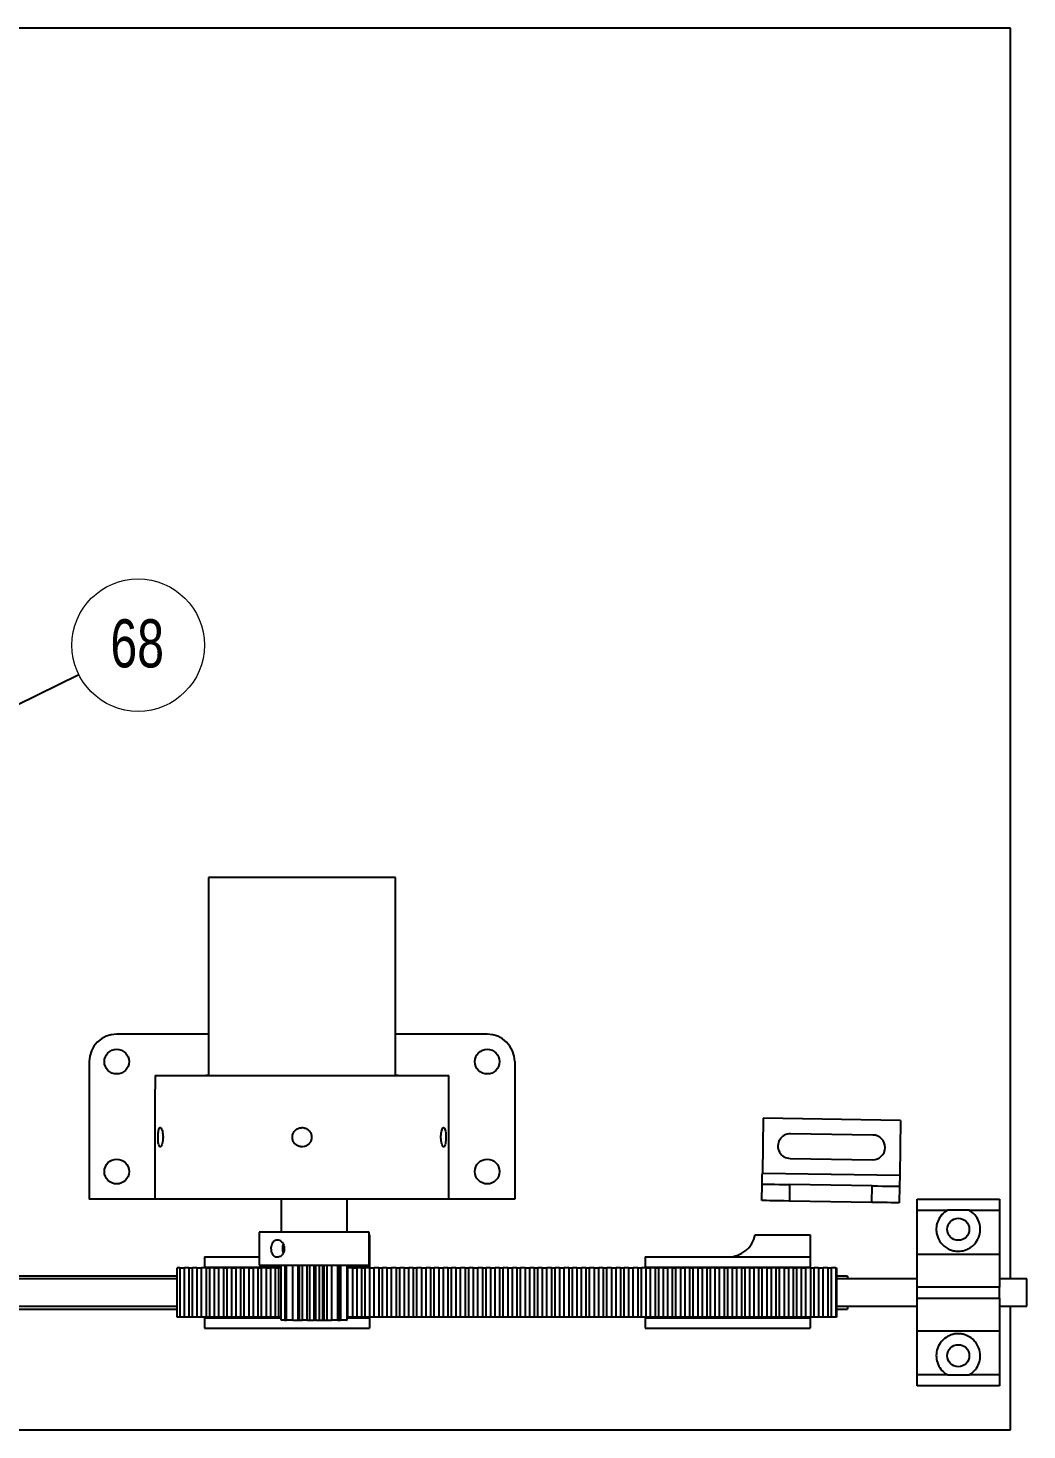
# Model space of a CAD drawing. Header units: millimetres. Extents: x 2 to 839, y 2 to 592.
# Drawn here: x 221.1 to 293.8, y 216.1 to 318.1 of the extents above; entities that cross this region are included whole.
import ezdxf

# ---------------------------------------------------------------- set-up
doc = ezdxf.new("R2010")
doc.units = ezdxf.units.MM
doc.styles.add('SLDTEXTSTYLE0', font='TXT', dxfattribs={"width": 0.75})
doc.dimstyles.new('SLDDIMSTYLE0', dxfattribs={"dimtxt": 0.18, "dimasz": 1.016, "dimexe": 0, "dimexo": 0.0625, "dimgap": 0, "dimtad": 0, "dimtih": 1, "dimtoh": 1, "dimdec": 0, "dimrnd": 1e-09, "dimzin": 0, "dimdsep": 46, "dimtxsty": 'Standard', "dimblk1": 'DOT', "dimblk2": 'DOT', "dimsah": 1, "dimcen": 0.09, "dimadec": 0, "dimazin": 0, "dimtfac": 1.016, "dimtdec": 0, "dimtofl": 0, "dimtmove": 0, "dimatfit": 3, "dimldrblk": 'DOT', "dimfxl": 1, "dimfrac": 2, "dimtolj": 1, "dimtzin": 0, "dimarcsym": 0})

# ---------------------------------------------------------------- blocks, each defined once
blk = doc.blocks.new('SW_NOTE_39')
at = {"color": 0, "linetype": 'Continuous', "lineweight": 0}
blk.add_circle((4.32, 2.13), 4.82, dxfattribs=at)
at = {"color": 0, "linetype": 'Continuous', "lineweight": 0, "insert": (4.25, 4.01), "char_height": 3.5, "attachment_point": 2, "style": 'SLDTEXTSTYLE0'}
blk.add_mtext('68', dxfattribs=at)
blk = doc.blocks.new('_Dot')
at = {"color": 0, "linetype": 'ByBlock', "lineweight": -2}
blk.add_line((-0.5, 0), (-1, 0), dxfattribs=at)
at = {"color": 0, "linetype": 'ByBlock', "const_width": 0.5}
blk.add_lwpolyline([(-0.25, 0, 1), (0.25, 0, 1)], format="xyb", close=True, dxfattribs=at)

msp = doc.modelspace()

# ---------------------------------------------------------------- linework, layer by layer
at = {"color": 7, "linetype": 'Continuous', "lineweight": 25}
for p, q in [((292.595, 318.147), (194.595, 318.147)), ((292.595, 227.147), (292.595, 318.147)), ((234.231, 256.347), (234.231, 241.947)), ((247.831, 256.347), (234.231, 256.347)), ((247.831, 241.947), (247.831, 256.347)), ((234.231, 244.947), (227.551, 244.947)), ((254.511, 244.947), (247.831, 244.947)), ((225.551, 242.947), (225.551, 232.947)), ((256.511, 242.947), (256.511, 232.947)), ((230.351, 241.947), (230.351, 240.947)), ((230.351, 241.947), (251.711, 241.947)), ((233.847, 241.947), (234.231, 241.988)), ((247.831, 241.992), (248.215, 241.947)), ((251.711, 240.947), (251.711, 241.947)), ((230.351, 232.947), (230.351, 240.947)), ((251.711, 232.947), (251.711, 240.947)), ((274.602, 238.835), (274.537, 234.836)), ((284.6, 238.674), (274.602, 238.835)), ((282.583, 237.606), (276.584, 237.703)), ((284.6, 238.674), (284.536, 234.674)), ((276.555, 235.903), (282.554, 235.806)), ((274.537, 234.836), (284.536, 234.674)), ((274.505, 232.836), (274.524, 234.036)), ((276.524, 234.003), (276.505, 232.804)), ((282.523, 233.907), (276.524, 234.003)), ((282.504, 232.707), (282.523, 233.907)), ((284.523, 233.874), (284.504, 232.675)), ((230.351, 232.947), (225.551, 232.947)), ((251.711, 232.947), (230.351, 232.947)), ((239.517, 232.947), (239.517, 230.547)), ((244.317, 230.547), (244.317, 232.947)), ((256.511, 232.947), (251.711, 232.947)), ((282.504, 232.707), (276.505, 232.804)), ((285.795, 232.947), (291.795, 232.947)), ((285.795, 232.147), (285.795, 232.947)), ((291.795, 232.947), (291.795, 232.147)), ((285.795, 232.147), (288.02, 232.147)), ((285.795, 228.947), (285.795, 232.147)), ((289.569, 232.147), (288.02, 232.147)), ((289.569, 232.147), (291.795, 232.147)), ((291.795, 232.147), (291.795, 228.947)), ((237.917, 230.547), (237.917, 228.147)), ((244.887, 230.547), (237.917, 230.547)), ((245.917, 230.547), (244.887, 230.547)), ((245.917, 228.147), (245.917, 230.547)), ((245.917, 230.347), (245.939, 230.347)), ((245.939, 230.347), (245.939, 228.747)), ((274.019, 230.347), (278.019, 230.347)), ((278.019, 230.347), (278.019, 228.747)), ((233.939, 228.747), (233.939, 227.987)), ((233.939, 228.747), (237.917, 228.747)), ((245.917, 228.747), (245.939, 228.747)), ((245.939, 228.747), (245.939, 227.987)), ((266.019, 228.747), (278.019, 228.747)), ((266.019, 228.747), (266.019, 227.987)), ((278.019, 228.747), (278.019, 227.987)), ((285.795, 228.947), (291.795, 228.947)), ((285.795, 226.547), (285.795, 228.947)), ((291.795, 228.947), (291.795, 226.547)), ((231.939, 224.347), (231.939, 227.947)), ((232.134, 227.947), (231.939, 227.947)), ((232.134, 227.947), (232.134, 224.347)), ((232.134, 227.947), (232.471, 227.947)), ((232.471, 224.347), (232.471, 227.947)), ((232.798, 227.947), (232.471, 227.947)), ((232.798, 227.947), (232.798, 224.347)), ((232.798, 227.947), (233.063, 227.947)), ((233.063, 224.347), (233.063, 227.947)), ((233.39, 227.947), (233.063, 227.947)), ((233.39, 227.947), (233.39, 224.347)), ((233.39, 227.947), (233.727, 227.947)), ((233.727, 224.347), (233.727, 227.947)), ((234.055, 227.947), (233.727, 227.947)), ((233.939, 227.987), (239.52, 227.987)), ((233.939, 227.947), (233.939, 227.987)), ((234.055, 227.947), (234.055, 224.347)), ((234.055, 227.947), (234.319, 227.947)), ((234.319, 224.347), (234.319, 227.947)), ((234.647, 227.947), (234.319, 227.947)), ((234.647, 227.947), (234.647, 224.347)), ((234.647, 227.947), (234.984, 227.947)), ((234.984, 224.347), (234.984, 227.947)), ((235.312, 227.947), (234.984, 227.947)), ((235.312, 227.947), (235.312, 224.347)), ((235.312, 227.947), (235.576, 227.947)), ((235.576, 224.347), (235.576, 227.947)), ((235.904, 227.947), (235.576, 227.947)), ((235.904, 227.947), (235.904, 224.347)), ((235.904, 227.947), (236.241, 227.947)), ((236.241, 224.347), (236.241, 227.947)), ((236.568, 227.947), (236.241, 227.947)), ((236.568, 227.947), (236.568, 224.347)), ((236.568, 227.947), (236.833, 227.947)), ((236.833, 224.347), (236.833, 227.947)), ((237.16, 227.947), (236.833, 227.947)), ((237.16, 227.947), (237.16, 224.347)), ((237.16, 227.947), (237.497, 227.947)), ((237.497, 224.347), (237.497, 227.947)), ((237.825, 227.947), (237.497, 227.947)), ((237.825, 227.947), (237.825, 224.347)), ((237.825, 227.947), (238.089, 227.947)), ((237.917, 228.147), (245.917, 228.147)), ((238.089, 224.347), (238.089, 227.947)), ((238.417, 227.947), (238.089, 227.947)), ((238.417, 227.947), (238.417, 224.347)), ((238.417, 227.947), (238.754, 227.947)), ((238.754, 224.347), (238.754, 227.947)), ((239.082, 227.947), (238.754, 227.947)), ((239.082, 227.947), (239.082, 224.347)), ((239.082, 227.947), (239.346, 227.947)), ((239.346, 224.347), (239.346, 227.947)), ((239.52, 227.947), (239.346, 227.947)), ((239.52, 224.147), (239.52, 228.147)), ((239.774, 228.147), (239.774, 224.147)), ((239.907, 224.147), (239.907, 228.147)), ((240.365, 224.147), (240.365, 228.147)), ((240.727, 228.147), (240.727, 224.147)), ((240.818, 228.147), (240.818, 224.147)), ((241.062, 224.147), (241.062, 228.147)), ((241.403, 224.147), (241.403, 228.147)), ((241.583, 228.147), (241.583, 224.147)), ((241.915, 224.147), (241.915, 228.147)), ((242.014, 228.147), (242.014, 224.147)), ((242.282, 228.147), (242.282, 224.147)), ((242.543, 224.147), (242.543, 228.147)), ((242.637, 224.147), (242.637, 228.147)), ((242.856, 224.147), (242.856, 228.147)), ((243.17, 228.147), (243.17, 224.147)), ((243.607, 228.147), (243.607, 224.147)), ((243.786, 224.147), (243.786, 228.147)), ((243.847, 228.147), (243.847, 224.147)), ((244.286, 228.147), (244.286, 224.147)), ((244.314, 224.147), (244.314, 228.147)), ((244.314, 227.987), (245.939, 227.987)), ((244.314, 227.947), (244.372, 227.947)), ((244.372, 224.347), (244.372, 227.947)), ((244.7, 227.947), (244.372, 227.947)), ((244.7, 227.947), (244.7, 224.347)), ((244.7, 227.947), (245.037, 227.947)), ((245.037, 224.347), (245.037, 227.947)), ((245.365, 227.947), (245.037, 227.947)), ((245.365, 227.947), (245.365, 224.347)), ((245.365, 227.947), (245.629, 227.947)), ((245.629, 224.347), (245.629, 227.947)), ((245.957, 227.947), (245.629, 227.947)), ((245.939, 227.947), (245.939, 227.987)), ((245.957, 227.947), (245.957, 224.347)), ((245.957, 227.947), (246.294, 227.947)), ((246.294, 224.347), (246.294, 227.947)), ((246.621, 227.947), (246.294, 227.947)), ((246.621, 227.947), (246.621, 224.347)), ((246.621, 227.947), (246.886, 227.947)), ((246.886, 224.347), (246.886, 227.947)), ((247.213, 227.947), (246.886, 227.947)), ((247.213, 227.947), (247.213, 224.347)), ((247.213, 227.947), (247.55, 227.947)), ((247.55, 224.347), (247.55, 227.947)), ((247.878, 227.947), (247.55, 227.947)), ((247.878, 227.947), (247.878, 224.347)), ((247.878, 227.947), (248.142, 227.947)), ((248.142, 224.347), (248.142, 227.947)), ((248.47, 227.947), (248.142, 227.947)), ((248.47, 227.947), (248.47, 224.347)), ((248.47, 227.947), (248.807, 227.947)), ((248.807, 224.347), (248.807, 227.947)), ((249.135, 227.947), (248.807, 227.947)), ((249.135, 227.947), (249.135, 224.347)), ((249.135, 227.947), (249.399, 227.947)), ((249.399, 224.347), (249.399, 227.947)), ((249.727, 227.947), (249.399, 227.947)), ((249.727, 227.947), (249.727, 224.347)), ((249.727, 227.947), (250.064, 227.947)), ((250.064, 224.347), (250.064, 227.947)), ((250.391, 227.947), (250.064, 227.947)), ((250.391, 227.947), (250.391, 224.347)), ((250.391, 227.947), (250.656, 227.947)), ((250.656, 224.347), (250.656, 227.947)), ((250.983, 227.947), (250.656, 227.947)), ((250.983, 227.947), (250.983, 224.347)), ((250.983, 227.947), (251.32, 227.947)), ((251.32, 224.347), (251.32, 227.947)), ((251.648, 227.947), (251.32, 227.947)), ((251.648, 227.947), (251.648, 224.347)), ((251.648, 227.947), (251.912, 227.947)), ((251.912, 224.347), (251.912, 227.947)), ((252.24, 227.947), (251.912, 227.947)), ((252.24, 227.947), (252.24, 224.347)), ((252.24, 227.947), (252.577, 227.947)), ((252.577, 224.347), (252.577, 227.947)), ((252.905, 227.947), (252.577, 227.947)), ((252.905, 227.947), (252.905, 224.347)), ((252.905, 227.947), (253.169, 227.947)), ((253.169, 224.347), (253.169, 227.947)), ((253.496, 227.947), (253.169, 227.947)), ((253.496, 227.947), (253.496, 224.347)), ((253.496, 227.947), (253.834, 227.947)), ((253.834, 224.347), (253.834, 227.947)), ((254.161, 227.947), (253.834, 227.947)), ((254.161, 227.947), (254.161, 224.347)), ((254.161, 227.947), (254.426, 227.947)), ((254.426, 224.347), (254.426, 227.947)), ((254.753, 227.947), (254.426, 227.947)), ((254.753, 227.947), (254.753, 224.347)), ((254.753, 227.947), (255.09, 227.947)), ((255.09, 224.347), (255.09, 227.947)), ((255.418, 227.947), (255.09, 227.947)), ((255.418, 227.947), (255.418, 224.347)), ((255.418, 227.947), (255.682, 227.947)), ((255.682, 224.347), (255.682, 227.947)), ((256.01, 227.947), (255.682, 227.947)), ((256.01, 227.947), (256.01, 224.347)), ((256.01, 227.947), (256.347, 227.947)), ((256.347, 224.347), (256.347, 227.947)), ((256.674, 227.947), (256.347, 227.947)), ((256.674, 227.947), (256.674, 224.347)), ((256.674, 227.947), (256.939, 227.947)), ((256.939, 224.347), (256.939, 227.947)), ((257.266, 227.947), (256.939, 227.947)), ((257.266, 227.947), (257.266, 224.347)), ((257.266, 227.947), (257.604, 227.947)), ((257.604, 224.347), (257.604, 227.947)), ((257.931, 227.947), (257.604, 227.947)), ((257.931, 227.947), (257.931, 224.347)), ((257.931, 227.947), (258.195, 227.947)), ((258.195, 224.347), (258.195, 227.947)), ((258.523, 227.947), (258.195, 227.947)), ((258.523, 227.947), (258.523, 224.347)), ((258.523, 227.947), (258.86, 227.947)), ((258.86, 224.347), (258.86, 227.947)), ((259.188, 227.947), (258.86, 227.947)), ((259.188, 227.947), (259.188, 224.347)), ((259.188, 227.947), (259.452, 227.947)), ((259.452, 224.347), (259.452, 227.947)), ((259.78, 227.947), (259.452, 227.947)), ((259.78, 227.947), (259.78, 224.347)), ((259.78, 227.947), (260.117, 227.947)), ((260.117, 224.347), (260.117, 227.947)), ((260.444, 227.947), (260.117, 227.947)), ((260.444, 227.947), (260.444, 224.347)), ((260.444, 227.947), (260.709, 227.947)), ((260.709, 224.347), (260.709, 227.947)), ((261.036, 227.947), (260.709, 227.947)), ((261.036, 227.947), (261.036, 224.347)), ((261.036, 227.947), (261.373, 227.947)), ((261.373, 224.347), (261.373, 227.947)), ((261.701, 227.947), (261.373, 227.947)), ((261.701, 227.947), (261.701, 224.347)), ((261.701, 227.947), (261.965, 227.947)), ((261.965, 224.347), (261.965, 227.947)), ((262.293, 227.947), (261.965, 227.947)), ((262.293, 227.947), (262.293, 224.347)), ((262.293, 227.947), (262.63, 227.947)), ((262.63, 224.347), (262.63, 227.947)), ((262.958, 227.947), (262.63, 227.947)), ((262.958, 227.947), (262.958, 224.347)), ((262.958, 227.947), (263.222, 227.947)), ((263.222, 224.347), (263.222, 227.947)), ((263.55, 227.947), (263.222, 227.947)), ((263.55, 227.947), (263.55, 224.347)), ((263.55, 227.947), (263.887, 227.947)), ((263.887, 224.347), (263.887, 227.947)), ((264.214, 227.947), (263.887, 227.947)), ((264.214, 227.947), (264.214, 224.347)), ((264.214, 227.947), (264.479, 227.947)), ((264.479, 224.347), (264.479, 227.947)), ((264.806, 227.947), (264.479, 227.947)), ((264.806, 227.947), (264.806, 224.347)), ((264.806, 227.947), (265.143, 227.947)), ((265.143, 224.347), (265.143, 227.947)), ((265.471, 227.947), (265.143, 227.947)), ((265.471, 227.947), (265.471, 224.347)), ((265.471, 227.947), (265.735, 227.947)), ((265.735, 224.347), (265.735, 227.947)), ((266.063, 227.947), (265.735, 227.947)), ((266.019, 227.987), (278.019, 227.987)), ((266.019, 227.947), (266.019, 227.987)), ((266.063, 227.947), (266.063, 224.347)), ((266.063, 227.947), (266.4, 227.947)), ((266.4, 224.347), (266.4, 227.947)), ((266.728, 227.947), (266.4, 227.947)), ((266.728, 227.947), (266.728, 224.347)), ((266.728, 227.947), (266.992, 227.947)), ((266.992, 224.347), (266.992, 227.947)), ((267.32, 227.947), (266.992, 227.947)), ((267.32, 227.947), (267.32, 224.347)), ((267.32, 227.947), (267.657, 227.947)), ((267.657, 224.347), (267.657, 227.947)), ((267.984, 227.947), (267.657, 227.947)), ((267.984, 227.947), (267.984, 224.347)), ((267.984, 227.947), (268.249, 227.947)), ((268.249, 224.347), (268.249, 227.947)), ((268.576, 227.947), (268.249, 227.947)), ((268.576, 227.947), (268.576, 224.347)), ((268.576, 227.947), (268.913, 227.947)), ((268.913, 224.347), (268.913, 227.947)), ((269.241, 227.947), (268.913, 227.947)), ((269.241, 227.947), (269.241, 224.347)), ((269.241, 227.947), (269.505, 227.947)), ((269.505, 224.347), (269.505, 227.947)), ((269.833, 227.947), (269.505, 227.947)), ((269.833, 227.947), (269.833, 224.347)), ((269.833, 227.947), (270.17, 227.947)), ((270.17, 224.347), (270.17, 227.947)), ((270.498, 227.947), (270.17, 227.947)), ((270.498, 227.947), (270.498, 224.347)), ((270.498, 227.947), (270.762, 227.947)), ((270.762, 224.347), (270.762, 227.947)), ((271.089, 227.947), (270.762, 227.947)), ((271.089, 227.947), (271.089, 224.347)), ((271.089, 227.947), (271.427, 227.947)), ((271.427, 224.347), (271.427, 227.947)), ((271.754, 227.947), (271.427, 227.947)), ((271.754, 227.947), (271.754, 224.347)), ((271.754, 227.947), (272.019, 227.947)), ((272.019, 224.347), (272.019, 227.947)), ((272.346, 227.947), (272.019, 227.947)), ((272.346, 227.947), (272.346, 224.347)), ((272.346, 227.947), (272.683, 227.947)), ((272.683, 224.347), (272.683, 227.947)), ((273.011, 227.947), (272.683, 227.947)), ((273.011, 227.947), (273.011, 224.347)), ((273.011, 227.947), (273.275, 227.947)), ((273.275, 224.347), (273.275, 227.947)), ((273.603, 227.947), (273.275, 227.947)), ((273.603, 227.947), (273.603, 224.347)), ((273.603, 227.947), (273.94, 227.947)), ((273.94, 224.347), (273.94, 227.947)), ((274.267, 227.947), (273.94, 227.947)), ((274.267, 227.947), (274.267, 224.347)), ((274.267, 227.947), (274.532, 227.947)), ((274.532, 224.347), (274.532, 227.947)), ((274.859, 227.947), (274.532, 227.947)), ((274.859, 227.947), (274.859, 224.347)), ((274.859, 227.947), (275.197, 227.947)), ((275.197, 224.347), (275.197, 227.947)), ((275.524, 227.947), (275.197, 227.947)), ((275.524, 227.947), (275.524, 224.347)), ((275.524, 227.947), (275.788, 227.947)), ((275.788, 224.347), (275.788, 227.947)), ((276.116, 227.947), (275.788, 227.947)), ((276.116, 227.947), (276.116, 224.347)), ((276.116, 227.947), (276.453, 227.947)), ((276.453, 224.347), (276.453, 227.947)), ((276.781, 227.947), (276.453, 227.947)), ((276.781, 227.947), (276.781, 224.347)), ((276.781, 227.947), (277.045, 227.947)), ((277.045, 224.347), (277.045, 227.947)), ((277.373, 227.947), (277.045, 227.947)), ((277.373, 227.947), (277.373, 224.347)), ((277.373, 227.947), (277.71, 227.947)), ((277.71, 224.347), (277.71, 227.947)), ((278.037, 227.947), (277.71, 227.947)), ((278.019, 227.947), (278.019, 227.987)), ((278.037, 227.947), (278.037, 224.347)), ((278.037, 227.947), (278.302, 227.947)), ((278.302, 224.347), (278.302, 227.947)), ((278.629, 227.947), (278.302, 227.947)), ((278.629, 227.947), (278.629, 224.347)), ((278.629, 227.947), (278.966, 227.947)), ((278.966, 224.347), (278.966, 227.947)), ((279.294, 227.947), (278.966, 227.947)), ((279.294, 227.947), (279.294, 224.347)), ((279.294, 227.947), (279.558, 227.947)), ((279.558, 224.347), (279.558, 227.947)), ((279.886, 227.947), (279.558, 227.947)), ((279.886, 227.947), (279.886, 224.347)), ((279.886, 227.947), (279.939, 227.947)), ((279.939, 227.947), (279.939, 224.347)), ((231.939, 227.347), (198.595, 227.347)), ((231.939, 227.147), (198.595, 227.147)), ((280.739, 227.347), (279.939, 227.347)), ((285.795, 227.147), (279.939, 227.147)), ((280.739, 227.347), (280.739, 227.147)), ((291.795, 226.547), (285.795, 226.547)), ((285.795, 225.747), (285.795, 226.547)), ((293.795, 227.147), (291.795, 227.147)), ((291.795, 225.747), (291.795, 226.547)), ((293.795, 225.147), (293.795, 227.147)), ((285.795, 225.747), (291.795, 225.747)), ((285.795, 223.347), (285.795, 225.747)), ((291.795, 225.747), (291.795, 223.347)), ((198.595, 225.147), (231.939, 225.147)), ((200.195, 224.947), (231.939, 224.947)), ((279.939, 225.147), (285.795, 225.147)), ((279.939, 224.947), (280.739, 224.947)), ((280.739, 225.147), (280.739, 224.947)), ((291.795, 225.147), (293.795, 225.147)), ((292.595, 216.147), (292.595, 225.147)), ((232.134, 224.347), (231.939, 224.347)), ((232.471, 224.347), (232.134, 224.347)), ((232.798, 224.347), (232.471, 224.347)), ((233.063, 224.347), (232.798, 224.347)), ((233.39, 224.347), (233.063, 224.347)), ((233.727, 224.347), (233.39, 224.347)), ((234.055, 224.347), (233.727, 224.347)), ((233.939, 224.307), (233.939, 224.347)), ((233.939, 224.307), (239.52, 224.307)), ((233.939, 224.307), (233.939, 223.547)), ((233.939, 223.547), (245.939, 223.547)), ((234.319, 224.347), (234.055, 224.347)), ((234.647, 224.347), (234.319, 224.347)), ((234.984, 224.347), (234.647, 224.347)), ((235.312, 224.347), (234.984, 224.347)), ((235.576, 224.347), (235.312, 224.347)), ((235.904, 224.347), (235.576, 224.347)), ((236.241, 224.347), (235.904, 224.347)), ((236.568, 224.347), (236.241, 224.347)), ((236.833, 224.347), (236.568, 224.347)), ((237.16, 224.347), (236.833, 224.347)), ((237.497, 224.347), (237.16, 224.347)), ((237.825, 224.347), (237.497, 224.347)), ((238.089, 224.347), (237.825, 224.347)), ((238.417, 224.347), (238.089, 224.347)), ((238.754, 224.347), (238.417, 224.347)), ((239.082, 224.347), (238.754, 224.347)), ((239.346, 224.347), (239.082, 224.347)), ((239.52, 224.347), (239.346, 224.347)), ((239.774, 224.147), (239.52, 224.147)), ((239.774, 224.147), (239.907, 224.147)), ((240.365, 224.147), (239.907, 224.147)), ((240.365, 224.147), (240.727, 224.147)), ((240.727, 224.147), (240.818, 224.147)), ((240.818, 224.147), (241.062, 224.147)), ((241.403, 224.147), (241.062, 224.147)), ((241.403, 224.147), (241.583, 224.147)), ((241.583, 224.147), (241.915, 224.147)), ((242.014, 224.147), (241.915, 224.147)), ((242.014, 224.147), (242.282, 224.147)), ((242.282, 224.147), (242.543, 224.147)), ((242.543, 224.147), (242.637, 224.147)), ((242.637, 224.147), (242.856, 224.147)), ((242.856, 224.147), (243.17, 224.147)), ((243.607, 224.147), (243.17, 224.147)), ((243.607, 224.147), (243.786, 224.147)), ((243.786, 224.147), (243.847, 224.147)), ((244.286, 224.147), (243.847, 224.147)), ((244.286, 224.147), (244.314, 224.147)), ((244.372, 224.347), (244.314, 224.347)), ((244.314, 224.307), (245.939, 224.307)), ((244.7, 224.347), (244.372, 224.347)), ((245.037, 224.347), (244.7, 224.347)), ((245.365, 224.347), (245.037, 224.347)), ((245.629, 224.347), (245.365, 224.347)), ((245.957, 224.347), (245.629, 224.347)), ((245.939, 224.307), (245.939, 224.347)), ((245.939, 224.307), (245.939, 223.547)), ((246.294, 224.347), (245.957, 224.347)), ((246.621, 224.347), (246.294, 224.347)), ((246.886, 224.347), (246.621, 224.347)), ((247.213, 224.347), (246.886, 224.347)), ((247.55, 224.347), (247.213, 224.347)), ((247.878, 224.347), (247.55, 224.347)), ((248.142, 224.347), (247.878, 224.347)), ((248.47, 224.347), (248.142, 224.347)), ((248.807, 224.347), (248.47, 224.347)), ((249.135, 224.347), (248.807, 224.347)), ((249.399, 224.347), (249.135, 224.347)), ((249.727, 224.347), (249.399, 224.347)), ((250.064, 224.347), (249.727, 224.347)), ((250.391, 224.347), (250.064, 224.347)), ((250.656, 224.347), (250.391, 224.347)), ((250.983, 224.347), (250.656, 224.347)), ((251.32, 224.347), (250.983, 224.347)), ((251.648, 224.347), (251.32, 224.347)), ((251.912, 224.347), (251.648, 224.347)), ((252.24, 224.347), (251.912, 224.347)), ((252.577, 224.347), (252.24, 224.347)), ((252.905, 224.347), (252.577, 224.347)), ((253.169, 224.347), (252.905, 224.347)), ((253.496, 224.347), (253.169, 224.347)), ((253.834, 224.347), (253.496, 224.347)), ((254.161, 224.347), (253.834, 224.347)), ((254.426, 224.347), (254.161, 224.347)), ((254.753, 224.347), (254.426, 224.347)), ((255.09, 224.347), (254.753, 224.347)), ((255.418, 224.347), (255.09, 224.347)), ((255.682, 224.347), (255.418, 224.347)), ((256.01, 224.347), (255.682, 224.347)), ((256.347, 224.347), (256.01, 224.347)), ((256.674, 224.347), (256.347, 224.347)), ((256.939, 224.347), (256.674, 224.347)), ((257.266, 224.347), (256.939, 224.347)), ((257.604, 224.347), (257.266, 224.347)), ((257.931, 224.347), (257.604, 224.347)), ((258.195, 224.347), (257.931, 224.347)), ((258.523, 224.347), (258.195, 224.347)), ((258.86, 224.347), (258.523, 224.347)), ((259.188, 224.347), (258.86, 224.347)), ((259.452, 224.347), (259.188, 224.347)), ((259.78, 224.347), (259.452, 224.347)), ((260.117, 224.347), (259.78, 224.347)), ((260.444, 224.347), (260.117, 224.347)), ((260.709, 224.347), (260.444, 224.347)), ((261.036, 224.347), (260.709, 224.347)), ((261.373, 224.347), (261.036, 224.347)), ((261.701, 224.347), (261.373, 224.347)), ((261.965, 224.347), (261.701, 224.347)), ((262.293, 224.347), (261.965, 224.347)), ((262.63, 224.347), (262.293, 224.347)), ((262.958, 224.347), (262.63, 224.347)), ((263.222, 224.347), (262.958, 224.347)), ((263.55, 224.347), (263.222, 224.347)), ((263.887, 224.347), (263.55, 224.347)), ((264.214, 224.347), (263.887, 224.347)), ((264.479, 224.347), (264.214, 224.347)), ((264.806, 224.347), (264.479, 224.347)), ((265.143, 224.347), (264.806, 224.347)), ((265.471, 224.347), (265.143, 224.347)), ((265.735, 224.347), (265.471, 224.347)), ((266.063, 224.347), (265.735, 224.347)), ((266.019, 224.307), (266.019, 224.347)), ((266.019, 224.307), (278.019, 224.307)), ((266.019, 224.307), (266.019, 223.547)), ((266.019, 223.547), (278.019, 223.547)), ((266.4, 224.347), (266.063, 224.347)), ((266.728, 224.347), (266.4, 224.347)), ((266.992, 224.347), (266.728, 224.347)), ((267.32, 224.347), (266.992, 224.347)), ((267.657, 224.347), (267.32, 224.347)), ((267.984, 224.347), (267.657, 224.347)), ((268.249, 224.347), (267.984, 224.347)), ((268.576, 224.347), (268.249, 224.347)), ((268.913, 224.347), (268.576, 224.347)), ((269.241, 224.347), (268.913, 224.347)), ((269.505, 224.347), (269.241, 224.347)), ((269.833, 224.347), (269.505, 224.347)), ((270.17, 224.347), (269.833, 224.347)), ((270.498, 224.347), (270.17, 224.347)), ((270.762, 224.347), (270.498, 224.347)), ((271.089, 224.347), (270.762, 224.347)), ((271.427, 224.347), (271.089, 224.347)), ((271.754, 224.347), (271.427, 224.347)), ((272.019, 224.347), (271.754, 224.347)), ((272.346, 224.347), (272.019, 224.347)), ((272.683, 224.347), (272.346, 224.347)), ((273.011, 224.347), (272.683, 224.347)), ((273.275, 224.347), (273.011, 224.347)), ((273.603, 224.347), (273.275, 224.347)), ((273.94, 224.347), (273.603, 224.347)), ((274.267, 224.347), (273.94, 224.347)), ((274.532, 224.347), (274.267, 224.347)), ((274.859, 224.347), (274.532, 224.347)), ((275.197, 224.347), (274.859, 224.347)), ((275.524, 224.347), (275.197, 224.347)), ((275.788, 224.347), (275.524, 224.347)), ((276.116, 224.347), (275.788, 224.347)), ((276.453, 224.347), (276.116, 224.347)), ((276.781, 224.347), (276.453, 224.347)), ((277.045, 224.347), (276.781, 224.347)), ((277.373, 224.347), (277.045, 224.347)), ((277.71, 224.347), (277.373, 224.347)), ((278.037, 224.347), (277.71, 224.347)), ((278.019, 224.307), (278.019, 224.347)), ((278.019, 224.307), (278.019, 223.547)), ((278.302, 224.347), (278.037, 224.347)), ((278.629, 224.347), (278.302, 224.347)), ((278.966, 224.347), (278.629, 224.347)), ((279.294, 224.347), (278.966, 224.347)), ((279.558, 224.347), (279.294, 224.347)), ((279.886, 224.347), (279.558, 224.347)), ((279.939, 224.347), (279.886, 224.347)), ((291.795, 223.347), (285.795, 223.347)), ((285.795, 220.147), (285.795, 223.347)), ((291.795, 223.347), (291.795, 220.147)), ((288.02, 220.147), (285.795, 220.147)), ((285.795, 219.347), (285.795, 220.147)), ((291.795, 219.347), (285.795, 219.347)), ((288.02, 220.147), (289.569, 220.147)), ((291.795, 220.147), (289.569, 220.147)), ((291.795, 220.147), (291.795, 219.347)), ((149.395, 216.147), (292.595, 216.147))]:
    msp.add_line(p, q, dxfattribs=at)
at = {"color": 7, "linetype": 'Continuous', "lineweight": 25, "flags": 128}
for points in [[(274.524, 234.036), (274.525, 234.051), (274.525, 234.097), (274.527, 234.171), (274.528, 234.27), (274.53, 234.391), (274.532, 234.529), (274.535, 234.68), (274.537, 234.836)], [(284.536, 234.674), (284.533, 234.518), (284.531, 234.368), (284.529, 234.23), (284.527, 234.109), (284.525, 234.009), (284.524, 233.935), (284.523, 233.89), (284.523, 233.874)], [(274.524, 234.036), (274.563, 234.035), (274.677, 234.033), (274.861, 234.03), (275.11, 234.026), (275.413, 234.021), (275.759, 234.016), (276.134, 234.01), (276.524, 234.003)], [(282.523, 233.907), (282.913, 233.9), (283.289, 233.894), (283.634, 233.889), (283.937, 233.884), (284.186, 233.88), (284.371, 233.877), (284.485, 233.875), (284.523, 233.874)], [(276.505, 232.804), (276.115, 232.81), (275.74, 232.816), (275.394, 232.822), (275.091, 232.826), (274.842, 232.83), (274.657, 232.833), (274.543, 232.835), (274.505, 232.836)], [(284.504, 232.675), (284.465, 232.675), (284.352, 232.677), (284.167, 232.68), (283.918, 232.684), (283.615, 232.689), (283.269, 232.695), (282.894, 232.701), (282.504, 232.707)]]:
    msp.add_lwpolyline(points, dxfattribs=at)
at = {"color": 7, "linetype": 'Continuous', "lineweight": 25}
for centre, radius in [((227.551, 242.947), 0.9), ((254.511, 242.947), 0.9), ((227.551, 234.947), 0.9), ((254.511, 234.947), 0.9), ((288.795, 230.747), 0.8), ((288.795, 221.547), 0.8)]:
    msp.add_circle(centre, radius, dxfattribs=at)
for centre, radius, start, end in [((227.551, 242.947), 2, 90, 180), ((254.511, 242.947), 2, 0, 90), ((276.569, 236.803), 0.9, 89.07611, 269.07611), ((282.568, 236.706), 0.9, 269.07611, 89.07611), ((240.433, 229.347), 0.828, 157.2665, 202.35545), ((272.06, 230.747), 2, 270, 348.46304)]:
    msp.add_arc(centre, radius, start, end, dxfattribs=at)
for points, knots in [([(230.918, 237.447), (230.916, 237.526), (230.911, 237.683), (230.873, 237.892), (230.819, 238.052), (230.756, 238.143), (230.693, 238.156), (230.638, 238.089), (230.595, 237.95), (230.567, 237.754), (230.554, 237.524), (230.557, 237.285), (230.575, 237.064), (230.609, 236.887), (230.657, 236.772), (230.716, 236.734), (230.779, 236.775), (230.84, 236.893), (230.888, 237.072), (230.915, 237.268), (230.917, 237.397), (230.918, 237.447)], [0, 0, 0, 0, 0.0536099, 0.1072171, 0.160897, 0.2146242, 0.2682727, 0.3218398, 0.3754488, 0.4291583, 0.4828698, 0.5364824, 0.590048, 0.6436937, 0.69742, 0.7511027, 0.8046847, 0.8582667, 0.9119485, 0.9656755, 1, 1, 1, 1]), ([(241.031, 238.147), (240.953, 238.139), (240.795, 238.124), (240.586, 238.003), (240.427, 237.826), (240.335, 237.604), (240.322, 237.365), (240.389, 237.136), (240.528, 236.941), (240.724, 236.803), (240.955, 236.738), (241.193, 236.752), (241.414, 236.845), (241.591, 237.005), (241.706, 237.216), (241.745, 237.452), (241.703, 237.688), (241.585, 237.896), (241.406, 238.053), (241.21, 238.136), (241.081, 238.144), (241.031, 238.147)], [0, 0, 0, 0, 0.0536103, 0.1072176, 0.1608974, 0.2146253, 0.2682733, 0.3218395, 0.3754487, 0.4291584, 0.48287, 0.5364819, 0.5900476, 0.6436931, 0.6974193, 0.751103, 0.8046845, 0.8582663, 0.9119486, 0.965675, 1, 1, 1, 1]), ([(251.506, 237.447), (251.505, 237.526), (251.502, 237.683), (251.478, 237.892), (251.439, 238.052), (251.388, 238.143), (251.327, 238.156), (251.263, 238.089), (251.205, 237.95), (251.162, 237.754), (251.141, 237.524), (251.146, 237.285), (251.175, 237.064), (251.225, 236.887), (251.286, 236.772), (251.349, 236.734), (251.408, 236.775), (251.455, 236.893), (251.488, 237.072), (251.504, 237.268), (251.506, 237.397), (251.506, 237.447)], [0, 0, 0, 0, 0.0536099, 0.1072173, 0.1608971, 0.2146241, 0.2682727, 0.3218395, 0.3754486, 0.4291581, 0.4828697, 0.5364824, 0.5900477, 0.6436935, 0.6974195, 0.7511024, 0.8046848, 0.858267, 0.9119483, 0.9656755, 1, 1, 1, 1]), ([(288.02, 232.147), (288.02, 232.147), (287.863, 232.059), (287.58, 231.834), (287.3, 231.388), (287.179, 230.906), (287.206, 230.387), (287.426, 229.839), (287.8, 229.457), (288.192, 229.253), (288.473, 229.173), (288.716, 229.144), (288.948, 229.149), (289.238, 229.198), (289.652, 229.36), (290.066, 229.706), (290.35, 230.247), (290.425, 230.818), (290.307, 231.356), (290.015, 231.839), (289.721, 232.042), (289.569, 232.147)], [0, 0, 0, 0, 0.0000932, 0.0556152, 0.109832, 0.161558, 0.2141648, 0.2882382, 0.3853065, 0.4359057, 0.4703061, 0.492214, 0.5142852, 0.5403696, 0.5901953, 0.6887055, 0.7675159, 0.8286545, 0.8901644, 0.9435443, 1, 1, 1, 1]), ([(238.797, 229.347), (238.801, 229.276), (238.81, 229.133), (238.88, 228.942), (238.987, 228.796), (239.129, 228.712), (239.289, 228.699), (239.451, 228.758), (239.594, 228.883), (239.701, 229.06), (239.754, 229.27), (239.744, 229.487), (239.675, 229.688), (239.557, 229.852), (239.405, 229.96), (239.241, 229.999), (239.085, 229.965), (238.953, 229.863), (238.857, 229.702), (238.805, 229.521), (238.799, 229.398), (238.797, 229.347)], [0, 0, 0, 0, 0.0532194, 0.106423, 0.1600549, 0.2139762, 0.2674344, 0.3204088, 0.3736139, 0.4274127, 0.4812563, 0.5345071, 0.5874556, 0.6408593, 0.6947683, 0.7484492, 0.801533, 0.8545724, 0.9081794, 0.962106, 1, 1, 1, 1]), ([(289.569, 220.147), (289.593, 220.161), (289.772, 220.264), (290.062, 220.523), (290.318, 220.978), (290.389, 221.333), (290.401, 221.714), (290.311, 222.168), (289.983, 222.675), (289.591, 222.96), (289.226, 223.095), (288.981, 223.143), (288.743, 223.15), (288.507, 223.128), (288.16, 223.037), (287.759, 222.807), (287.392, 222.389), (287.194, 221.857), (287.183, 221.307), (287.349, 220.799), (287.647, 220.393), (287.904, 220.223), (288.02, 220.147)], [0, 0, 0, 0, 0.0085071, 0.0639632, 0.1177788, 0.1692958, 0.180233, 0.2483031, 0.3337243, 0.4210675, 0.4528859, 0.4850002, 0.5052225, 0.5254217, 0.5596391, 0.6338631, 0.7185099, 0.7891955, 0.8469814, 0.9050315, 0.9571503, 1, 1, 1, 1])]:
    msp.add_open_spline(points, degree=3, knots=knots, dxfattribs=at)

# ---------------------------------------------------------------- block references
at = {"color": 7, "linetype": 'Continuous', "lineweight": 0}
msp.add_blockref('SW_NOTE_39', (224.79, 271.119), dxfattribs=at)

# ---------------------------------------------------------------- leaders
msp.add_leader([(192.034, 255), (224.79, 271.119)], dimstyle='SLDDIMSTYLE0', dxfattribs=at)

doc.saveas('drawing.dxf')
